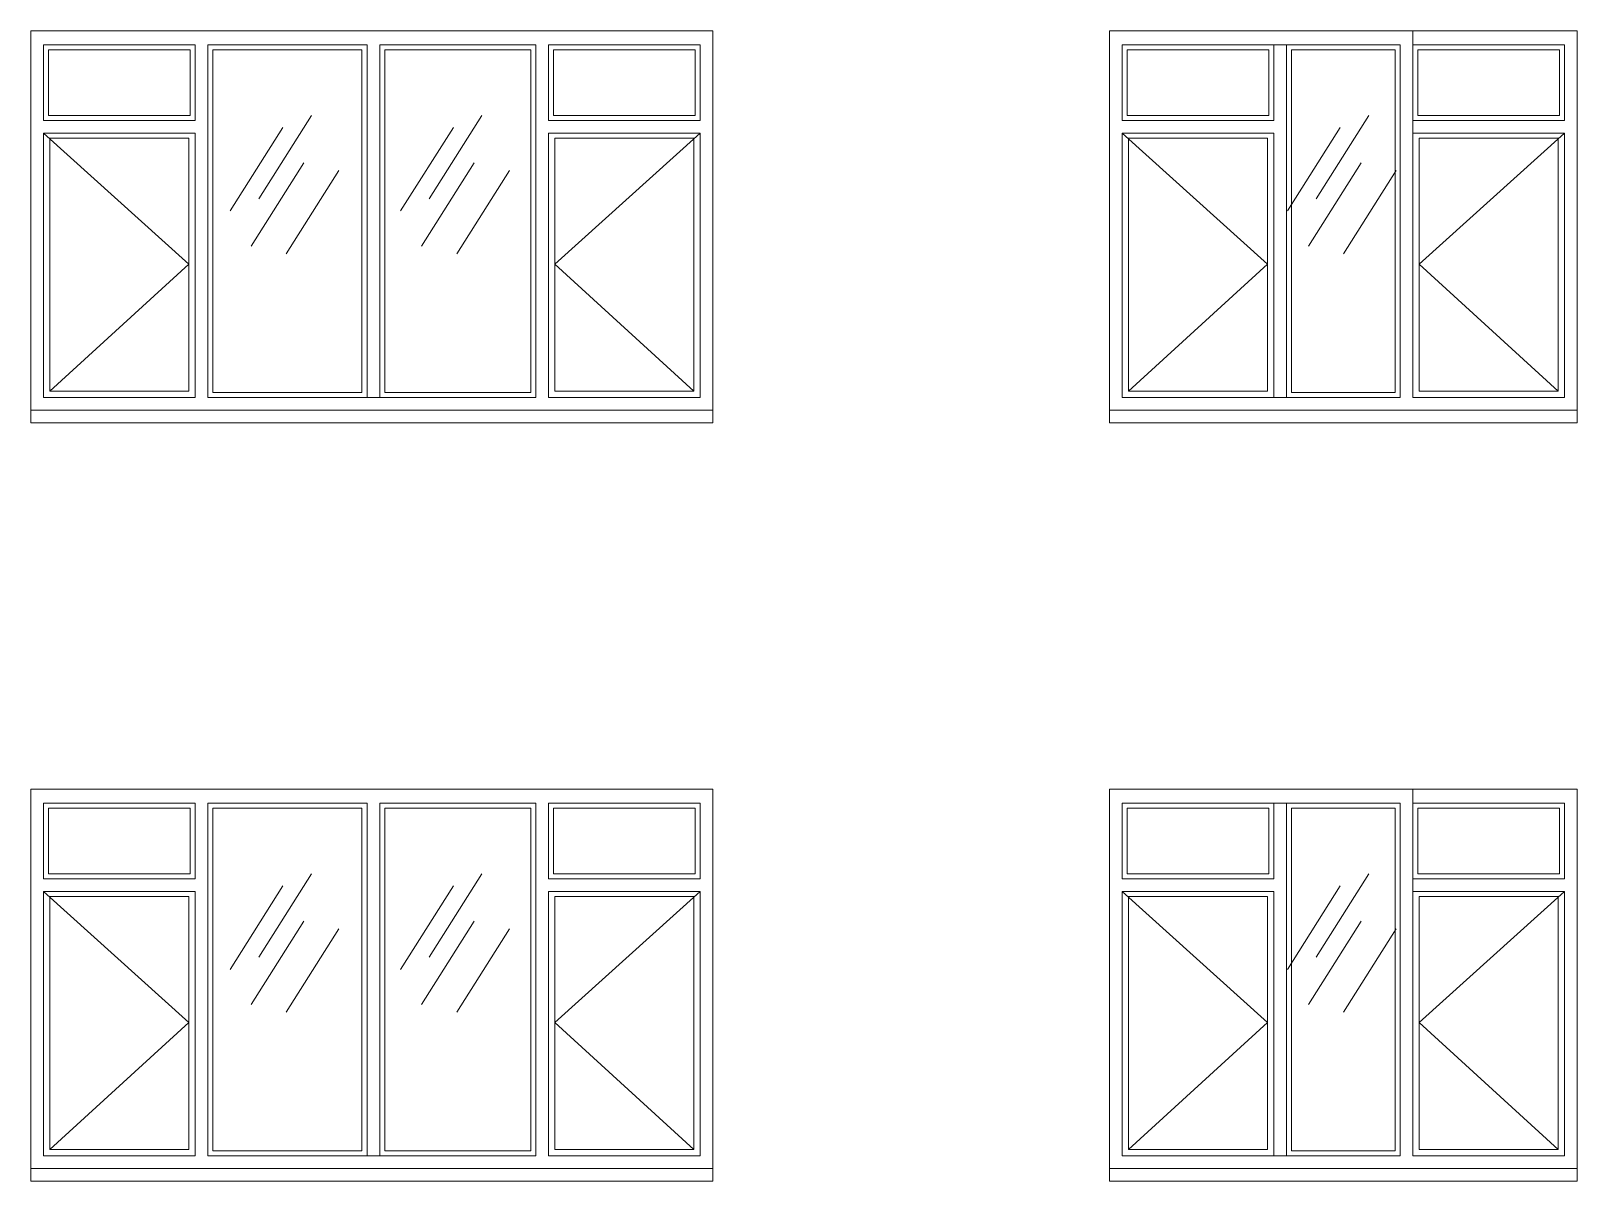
# Model space of a CAD drawing. Header units: inches. Extents: x -7543 to -822, y 102837 to 190349.
# Drawn here: x -825.9838 to -825.8615, y 102837.0589 to 102837.1499 of the extents above; entities that cross this region are included whole.
import ezdxf

# ---------------------------------------------------------------- set-up
doc = ezdxf.new("R2010")
doc.units = ezdxf.units.IN
doc.header["$MEASUREMENT"] = 0
doc.linetypes.add('ACAD_ISO07W100', pattern=[3, 0, -3])
doc.layers.add('PENCERE', color=7, linetype='Continuous', lineweight=18, true_color=0xffb360)

msp = doc.modelspace()

# ---------------------------------------------------------------- linework, layer by layer
at = {"layer": 'PENCERE'}
for p, q in [((-825.98383, 102837.11989, -0.002), (-825.98383, 102837.14989, -0.002)), ((-825.92988, 102837.14989, -0.002), (-825.98383, 102837.14989, -0.002)), ((-825.98383, 102837.14989, -0.002), (-825.98383, 102837.11989, -0.002)), ((-825.98383, 102837.11989, -0.002), (-825.98383, 102837.14989, -0.002)), ((-825.92988, 102837.14989, -0.002), (-825.98383, 102837.14989, -0.002)), ((-825.98383, 102837.14989, -0.002), (-825.98383, 102837.11989, -0.002)), ((-825.92988, 102837.11889, -0.002), (-825.92988, 102837.14989, -0.002)), ((-825.92988, 102837.11889, -0.002), (-825.92988, 102837.14989, -0.002)), ((-825.89852, 102837.14989, -0.002), (-825.89852, 102837.11989, -0.002)), ((-825.87952, 102837.14989, -0.002), (-825.89852, 102837.14989, -0.002)), ((-825.86152, 102837.14989, -0.002), (-825.89852, 102837.14989, -0.002)), ((-825.87452, 102837.14989, -0.002), (-825.87452, 102837.12089, -0.002)), ((-825.86152, 102837.14989, -0.002), (-825.86152, 102837.11889, -0.002)), ((-825.98283, 102837.14879, -0.002), (-825.98283, 102837.14279, -0.002)), ((-825.97083, 102837.14879, -0.002), (-825.98283, 102837.14879, -0.002)), ((-825.98283, 102837.14879, -0.002), (-825.98283, 102837.14279, -0.002)), ((-825.97083, 102837.14879, -0.002), (-825.98283, 102837.14879, -0.002)), ((-825.98243, 102837.14839, -0.002), (-825.97123, 102837.14839, -0.002)), ((-825.98243, 102837.14319, -0.002), (-825.98243, 102837.14839, -0.002)), ((-825.98243, 102837.14839, -0.002), (-825.97123, 102837.14839, -0.002)), ((-825.98243, 102837.14319, -0.002), (-825.98243, 102837.14839, -0.002)), ((-825.97123, 102837.14839, -0.002), (-825.97123, 102837.14319, -0.002)), ((-825.97123, 102837.14839, -0.002), (-825.97123, 102837.14319, -0.002)), ((-825.97083, 102837.14879, -0.002), (-825.97083, 102837.14279, -0.002)), ((-825.97083, 102837.14879, -0.002), (-825.97083, 102837.14279, -0.002)), ((-825.96983, 102837.14879, -0.002), (-825.96983, 102837.14279, -0.002)), ((-825.96983, 102837.14879, -0.002), (-825.96983, 102837.12089, -0.002)), ((-825.95724, 102837.14879, -0.002), (-825.96983, 102837.14879, -0.002)), ((-825.96983, 102837.14879, -0.002), (-825.96983, 102837.14279, -0.002)), ((-825.96983, 102837.14879, -0.002), (-825.96983, 102837.12089, -0.002)), ((-825.95724, 102837.14879, -0.002), (-825.96983, 102837.14879, -0.002)), ((-825.96943, 102837.14839, -0.002), (-825.95764, 102837.14839, -0.002)), ((-825.96943, 102837.12129, -0.002), (-825.96943, 102837.14839, -0.002)), ((-825.96943, 102837.14839, -0.002), (-825.95764, 102837.14839, -0.002)), ((-825.96943, 102837.12129, -0.002), (-825.96943, 102837.14839, -0.002)), ((-825.95764, 102837.14839, -0.002), (-825.95764, 102837.12129, -0.002)), ((-825.95764, 102837.14839, -0.002), (-825.95764, 102837.12129, -0.002)), ((-825.95724, 102837.14879, -0.002), (-825.95724, 102837.14279, -0.002)), ((-825.95724, 102837.14879, -0.002), (-825.95724, 102837.12089, -0.002)), ((-825.95724, 102837.14879, -0.002), (-825.95724, 102837.14279, -0.002)), ((-825.95724, 102837.14879, -0.002), (-825.95724, 102837.12089, -0.002)), ((-825.94388, 102837.14879, -0.002), (-825.95624, 102837.14879, -0.002)), ((-825.95624, 102837.14879, -0.002), (-825.95624, 102837.14279, -0.002)), ((-825.95624, 102837.14879, -0.002), (-825.95624, 102837.12089, -0.002)), ((-825.94388, 102837.14879, -0.002), (-825.95624, 102837.14879, -0.002)), ((-825.95624, 102837.14879, -0.002), (-825.95624, 102837.14279, -0.002)), ((-825.95624, 102837.14879, -0.002), (-825.95624, 102837.12089, -0.002)), ((-825.95584, 102837.14839, -0.002), (-825.94428, 102837.14839, -0.002)), ((-825.95584, 102837.12129, -0.002), (-825.95584, 102837.14839, -0.002)), ((-825.95584, 102837.14839, -0.002), (-825.94428, 102837.14839, -0.002)), ((-825.95584, 102837.12129, -0.002), (-825.95584, 102837.14839, -0.002)), ((-825.94428, 102837.14839, -0.002), (-825.94428, 102837.12129, -0.002)), ((-825.94428, 102837.14839, -0.002), (-825.94428, 102837.12129, -0.002)), ((-825.94388, 102837.14879, -0.002), (-825.94388, 102837.14279, -0.002)), ((-825.94388, 102837.14879, -0.002), (-825.94388, 102837.12089, -0.002)), ((-825.94388, 102837.14879, -0.002), (-825.94388, 102837.14279, -0.002)), ((-825.94388, 102837.14879, -0.002), (-825.94388, 102837.12089, -0.002)), ((-825.94288, 102837.14879, -0.002), (-825.94288, 102837.14279, -0.002)), ((-825.94288, 102837.14879, -0.002), (-825.93088, 102837.14879, -0.002)), ((-825.94288, 102837.14879, -0.002), (-825.94288, 102837.14279, -0.002)), ((-825.94288, 102837.14879, -0.002), (-825.93088, 102837.14879, -0.002)), ((-825.94248, 102837.14839, -0.002), (-825.93128, 102837.14839, -0.002)), ((-825.94248, 102837.14319, -0.002), (-825.94248, 102837.14839, -0.002)), ((-825.94248, 102837.14839, -0.002), (-825.93128, 102837.14839, -0.002)), ((-825.94248, 102837.14319, -0.002), (-825.94248, 102837.14839, -0.002)), ((-825.93128, 102837.14839, -0.002), (-825.93128, 102837.14319, -0.002)), ((-825.93128, 102837.14839, -0.002), (-825.93128, 102837.14319, -0.002)), ((-825.93088, 102837.14879, -0.002), (-825.93088, 102837.14279, -0.002)), ((-825.93088, 102837.14879, -0.002), (-825.93088, 102837.14279, -0.002)), ((-825.89752, 102837.14879, -0.002), (-825.89752, 102837.14279, -0.002)), ((-825.88552, 102837.14879, -0.002), (-825.89752, 102837.14879, -0.002)), ((-825.89712, 102837.14839, -0.002), (-825.88592, 102837.14839, -0.002)), ((-825.89712, 102837.14319, -0.002), (-825.89712, 102837.14839, -0.002)), ((-825.88592, 102837.14839, -0.002), (-825.88592, 102837.14319, -0.002)), ((-825.88552, 102837.14879, -0.002), (-825.88552, 102837.14279, -0.002)), ((-825.88552, 102837.14879, -0.002), (-825.88452, 102837.14879, -0.002)), ((-825.88452, 102837.14879, -0.002), (-825.88452, 102837.14279, -0.002)), ((-825.88452, 102837.14879, -0.002), (-825.87552, 102837.14879, -0.002)), ((-825.88452, 102837.14524, -0.002), (-825.88452, 102837.14879, -0.002)), ((-825.88452, 102837.14879, -0.002), (-825.87552, 102837.14879, -0.002)), ((-825.88412, 102837.14524, -0.002), (-825.88412, 102837.14839, -0.002)), ((-825.88412, 102837.14839, -0.002), (-825.87592, 102837.14839, -0.002)), ((-825.87592, 102837.14839, -0.002), (-825.87592, 102837.14279, -0.002)), ((-825.87552, 102837.14879, -0.002), (-825.87552, 102837.12089, -0.002)), ((-825.87552, 102837.14879, -0.002), (-825.87552, 102837.14279, -0.002)), ((-825.87552, 102837.14879, -0.002), (-825.87552, 102837.14279, -0.002)), ((-825.87552, 102837.14879, -0.002), (-825.87552, 102837.14279, -0.002)), ((-825.87452, 102837.14879, -0.002), (-825.87452, 102837.14279, -0.002)), ((-825.87452, 102837.14879, -0.002), (-825.86252, 102837.14879, -0.002)), ((-825.86292, 102837.14839, -0.002), (-825.87412, 102837.14839, -0.002)), ((-825.87412, 102837.14839, -0.002), (-825.87412, 102837.14319, -0.002)), ((-825.86292, 102837.14319, -0.002), (-825.86292, 102837.14839, -0.002)), ((-825.86252, 102837.14879, -0.002), (-825.86252, 102837.14279, -0.002)), ((-825.96983, 102837.14524, -0.002), (-825.96983, 102837.14279, -0.002)), ((-825.96983, 102837.14524, -0.002), (-825.96983, 102837.14279, -0.002)), ((-825.94388, 102837.14524, -0.002), (-825.94388, 102837.14279, -0.002)), ((-825.94388, 102837.14524, -0.002), (-825.94388, 102837.14279, -0.002)), ((-825.88452, 102837.14524, -0.002), (-825.88452, 102837.12089, -0.002)), ((-825.88452, 102837.12089, -0.002), (-825.88452, 102837.14524, -0.002)), ((-825.88412, 102837.12129, -0.002), (-825.88412, 102837.14524, -0.002)), ((-825.87552, 102837.14524, -0.002), (-825.87552, 102837.12089, -0.002)), ((-825.97083, 102837.14279, -0.002), (-825.98283, 102837.14279, -0.002)), ((-825.97083, 102837.14279, -0.002), (-825.98283, 102837.14279, -0.002)), ((-825.97123, 102837.14319, -0.002), (-825.98243, 102837.14319, -0.002)), ((-825.97123, 102837.14319, -0.002), (-825.98243, 102837.14319, -0.002)), ((-825.96389, 102837.14224, -0.002), (-825.96806, 102837.13564, -0.002)), ((-825.96163, 102837.14319, -0.002), (-825.9658, 102837.1366, -0.002)), ((-825.95041, 102837.14224, -0.002), (-825.95458, 102837.13564, -0.002)), ((-825.94816, 102837.14319, -0.002), (-825.95233, 102837.1366, -0.002)), ((-825.94288, 102837.14279, -0.002), (-825.93088, 102837.14279, -0.002)), ((-825.94288, 102837.14279, -0.002), (-825.93088, 102837.14279, -0.002)), ((-825.93128, 102837.14319, -0.002), (-825.94248, 102837.14319, -0.002)), ((-825.93128, 102837.14319, -0.002), (-825.94248, 102837.14319, -0.002)), ((-825.88552, 102837.14279, -0.002), (-825.89752, 102837.14279, -0.002)), ((-825.88592, 102837.14319, -0.002), (-825.89712, 102837.14319, -0.002)), ((-825.88026, 102837.14224, -0.002), (-825.88443, 102837.13564, -0.002)), ((-825.878, 102837.14319, -0.002), (-825.88217, 102837.1366, -0.002)), ((-825.87592, 102837.14279, -0.002), (-825.87592, 102837.12129, -0.002)), ((-825.87552, 102837.14279, -0.002), (-825.87552, 102837.12089, -0.002)), ((-825.87452, 102837.14279, -0.002), (-825.86252, 102837.14279, -0.002)), ((-825.87412, 102837.14319, -0.002), (-825.86292, 102837.14319, -0.002)), ((-825.98283, 102837.14179, -0.002), (-825.98283, 102837.12089, -0.002)), ((-825.97083, 102837.14179, -0.002), (-825.98283, 102837.14179, -0.002)), ((-825.98283, 102837.14179, -0.002), (-825.98283, 102837.12089, -0.002)), ((-825.97083, 102837.14179, -0.002), (-825.98283, 102837.14179, -0.002)), ((-825.98233, 102837.14139, -0.002), (-825.98233, 102837.12139, -0.002)), ((-825.97133, 102837.14139, -0.002), (-825.98233, 102837.14139, -0.002)), ((-825.98233, 102837.14139, -0.002), (-825.98233, 102837.12139, -0.002)), ((-825.97133, 102837.14139, -0.002), (-825.98233, 102837.14139, -0.002)), ((-825.97133, 102837.14139, -0.002), (-825.97133, 102837.12139, -0.002)), ((-825.97133, 102837.14139, -0.002), (-825.97133, 102837.12139, -0.002)), ((-825.97083, 102837.14179, -0.002), (-825.97083, 102837.12089, -0.002)), ((-825.97083, 102837.14179, -0.002), (-825.97083, 102837.12089, -0.002)), ((-825.94288, 102837.14179, -0.002), (-825.94288, 102837.12089, -0.002)), ((-825.94288, 102837.14179, -0.002), (-825.93088, 102837.14179, -0.002)), ((-825.94288, 102837.14179, -0.002), (-825.94288, 102837.12089, -0.002)), ((-825.94288, 102837.14179, -0.002), (-825.93088, 102837.14179, -0.002)), ((-825.94238, 102837.14139, -0.002), (-825.94238, 102837.12139, -0.002)), ((-825.94238, 102837.14139, -0.002), (-825.93138, 102837.14139, -0.002)), ((-825.94238, 102837.14139, -0.002), (-825.94238, 102837.12139, -0.002)), ((-825.94238, 102837.14139, -0.002), (-825.93138, 102837.14139, -0.002)), ((-825.93138, 102837.14139, -0.002), (-825.93138, 102837.12139, -0.002)), ((-825.93138, 102837.14139, -0.002), (-825.93138, 102837.12139, -0.002)), ((-825.93088, 102837.14179, -0.002), (-825.93088, 102837.12089, -0.002)), ((-825.93088, 102837.14179, -0.002), (-825.93088, 102837.12089, -0.002)), ((-825.89752, 102837.14179, -0.002), (-825.89752, 102837.12089, -0.002)), ((-825.88552, 102837.14179, -0.002), (-825.89752, 102837.14179, -0.002)), ((-825.89702, 102837.14139, -0.002), (-825.89702, 102837.12139, -0.002)), ((-825.88602, 102837.14139, -0.002), (-825.89702, 102837.14139, -0.002)), ((-825.88602, 102837.14139, -0.002), (-825.88602, 102837.12139, -0.002)), ((-825.88552, 102837.14179, -0.002), (-825.88552, 102837.12089, -0.002)), ((-825.87452, 102837.14179, -0.002), (-825.87452, 102837.12089, -0.002)), ((-825.87452, 102837.14179, -0.002), (-825.86252, 102837.14179, -0.002)), ((-825.87402, 102837.14139, -0.002), (-825.87402, 102837.12139, -0.002)), ((-825.87402, 102837.14139, -0.002), (-825.86302, 102837.14139, -0.002)), ((-825.86302, 102837.14139, -0.002), (-825.86302, 102837.12139, -0.002)), ((-825.86252, 102837.14179, -0.002), (-825.86252, 102837.12089, -0.002)), ((-825.96224, 102837.13946, -0.002), (-825.96641, 102837.13286, -0.002)), ((-825.95946, 102837.13885, -0.002), (-825.96363, 102837.13226, -0.002)), ((-825.94876, 102837.13946, -0.002), (-825.95293, 102837.13286, -0.002)), ((-825.94598, 102837.13885, -0.002), (-825.95015, 102837.13226, -0.002)), ((-825.87861, 102837.13946, -0.002), (-825.88278, 102837.13286, -0.002)), ((-825.87583, 102837.13885, -0.002), (-825.88, 102837.13226, -0.002)), ((-825.97083, 102837.12089, -0.002), (-825.98283, 102837.12089, -0.002)), ((-825.97083, 102837.12089, -0.002), (-825.98283, 102837.12089, -0.002)), ((-825.97133, 102837.12139, -0.002), (-825.98233, 102837.12139, -0.002)), ((-825.97133, 102837.12139, -0.002), (-825.98233, 102837.12139, -0.002)), ((-825.94388, 102837.12089, -0.002), (-825.96983, 102837.12089, -0.002)), ((-825.94388, 102837.12089, -0.002), (-825.96983, 102837.12089, -0.002)), ((-825.95764, 102837.12129, -0.002), (-825.96943, 102837.12129, -0.002)), ((-825.95764, 102837.12129, -0.002), (-825.96943, 102837.12129, -0.002)), ((-825.94428, 102837.12129, -0.002), (-825.95584, 102837.12129, -0.002)), ((-825.94428, 102837.12129, -0.002), (-825.95584, 102837.12129, -0.002)), ((-825.94288, 102837.12089, -0.002), (-825.93088, 102837.12089, -0.002)), ((-825.94288, 102837.12089, -0.002), (-825.93088, 102837.12089, -0.002)), ((-825.94238, 102837.12139, -0.002), (-825.93138, 102837.12139, -0.002)), ((-825.94238, 102837.12139, -0.002), (-825.93138, 102837.12139, -0.002)), ((-825.88552, 102837.12089, -0.002), (-825.89752, 102837.12089, -0.002)), ((-825.88602, 102837.12139, -0.002), (-825.89702, 102837.12139, -0.002)), ((-825.88552, 102837.12089, -0.002), (-825.88452, 102837.12089, -0.002)), ((-825.88452, 102837.12089, -0.002), (-825.87552, 102837.12089, -0.002)), ((-825.87552, 102837.12089, -0.002), (-825.88452, 102837.12089, -0.002)), ((-825.87592, 102837.12129, -0.002), (-825.88412, 102837.12129, -0.002)), ((-825.87452, 102837.12089, -0.002), (-825.86252, 102837.12089, -0.002)), ((-825.87402, 102837.12139, -0.002), (-825.86302, 102837.12139, -0.002)), ((-825.92988, 102837.11989, -0.002), (-825.98383, 102837.11989, -0.002)), ((-825.98383, 102837.11989, -0.002), (-825.98383, 102837.11889, -0.002)), ((-825.92988, 102837.11989, -0.002), (-825.98383, 102837.11989, -0.002)), ((-825.98383, 102837.11989, -0.002), (-825.98383, 102837.11889, -0.002)), ((-825.89852, 102837.11989, -0.002), (-825.89852, 102837.11889, -0.002)), ((-825.86152, 102837.11989, -0.002), (-825.89852, 102837.11989, -0.002)), ((-825.86152, 102837.11989, -0.002), (-825.86152, 102837.11889, -0.002)), ((-825.92988, 102837.11889, -0.002), (-825.98383, 102837.11889, -0.002)), ((-825.92988, 102837.11889, -0.002), (-825.98383, 102837.11889, -0.002)), ((-825.86152, 102837.11889, -0.002), (-825.89852, 102837.11889, -0.002)), ((-825.98383, 102837.05989, -0.002), (-825.98383, 102837.08989, -0.002)), ((-825.92988, 102837.08989, -0.002), (-825.98383, 102837.08989, -0.002)), ((-825.98383, 102837.08989, -0.002), (-825.98383, 102837.05989, -0.002)), ((-825.98383, 102837.05989, -0.002), (-825.98383, 102837.08989, -0.002)), ((-825.92988, 102837.08989, -0.002), (-825.98383, 102837.08989, -0.002)), ((-825.98383, 102837.08989, -0.002), (-825.98383, 102837.05989, -0.002)), ((-825.92988, 102837.05889, -0.002), (-825.92988, 102837.08989, -0.002)), ((-825.92988, 102837.05889, -0.002), (-825.92988, 102837.08989, -0.002)), ((-825.89852, 102837.08989, -0.002), (-825.89852, 102837.05989, -0.002)), ((-825.87952, 102837.08989, -0.002), (-825.89852, 102837.08989, -0.002)), ((-825.86152, 102837.08989, -0.002), (-825.89852, 102837.08989, -0.002)), ((-825.87452, 102837.08989, -0.002), (-825.87452, 102837.06089, -0.002)), ((-825.86152, 102837.08989, -0.002), (-825.86152, 102837.05889, -0.002)), ((-825.98283, 102837.08879, -0.002), (-825.98283, 102837.08279, -0.002)), ((-825.97083, 102837.08879, -0.002), (-825.98283, 102837.08879, -0.002)), ((-825.98283, 102837.08879, -0.002), (-825.98283, 102837.08279, -0.002)), ((-825.97083, 102837.08879, -0.002), (-825.98283, 102837.08879, -0.002)), ((-825.97083, 102837.08879, -0.002), (-825.97083, 102837.08279, -0.002)), ((-825.97083, 102837.08879, -0.002), (-825.97083, 102837.08279, -0.002)), ((-825.96983, 102837.08879, -0.002), (-825.96983, 102837.08279, -0.002)), ((-825.96983, 102837.08879, -0.002), (-825.96983, 102837.06089, -0.002)), ((-825.95724, 102837.08879, -0.002), (-825.96983, 102837.08879, -0.002)), ((-825.96983, 102837.08879, -0.002), (-825.96983, 102837.08279, -0.002)), ((-825.96983, 102837.08879, -0.002), (-825.96983, 102837.06089, -0.002)), ((-825.95724, 102837.08879, -0.002), (-825.96983, 102837.08879, -0.002)), ((-825.95724, 102837.08879, -0.002), (-825.95724, 102837.08279, -0.002)), ((-825.95724, 102837.08879, -0.002), (-825.95724, 102837.06089, -0.002)), ((-825.95724, 102837.08879, -0.002), (-825.95724, 102837.08279, -0.002)), ((-825.95724, 102837.08879, -0.002), (-825.95724, 102837.06089, -0.002)), ((-825.94388, 102837.08879, -0.002), (-825.95624, 102837.08879, -0.002)), ((-825.95624, 102837.08879, -0.002), (-825.95624, 102837.08279, -0.002)), ((-825.95624, 102837.08879, -0.002), (-825.95624, 102837.06089, -0.002)), ((-825.94388, 102837.08879, -0.002), (-825.95624, 102837.08879, -0.002)), ((-825.95624, 102837.08879, -0.002), (-825.95624, 102837.08279, -0.002)), ((-825.95624, 102837.08879, -0.002), (-825.95624, 102837.06089, -0.002)), ((-825.94388, 102837.08879, -0.002), (-825.94388, 102837.08279, -0.002)), ((-825.94388, 102837.08879, -0.002), (-825.94388, 102837.06089, -0.002)), ((-825.94388, 102837.08879, -0.002), (-825.94388, 102837.08279, -0.002)), ((-825.94388, 102837.08879, -0.002), (-825.94388, 102837.06089, -0.002)), ((-825.94288, 102837.08879, -0.002), (-825.94288, 102837.08279, -0.002)), ((-825.94288, 102837.08879, -0.002), (-825.93088, 102837.08879, -0.002)), ((-825.94288, 102837.08879, -0.002), (-825.94288, 102837.08279, -0.002)), ((-825.94288, 102837.08879, -0.002), (-825.93088, 102837.08879, -0.002)), ((-825.93088, 102837.08879, -0.002), (-825.93088, 102837.08279, -0.002)), ((-825.93088, 102837.08879, -0.002), (-825.93088, 102837.08279, -0.002)), ((-825.89752, 102837.08879, -0.002), (-825.89752, 102837.08279, -0.002)), ((-825.88552, 102837.08879, -0.002), (-825.89752, 102837.08879, -0.002)), ((-825.88552, 102837.08879, -0.002), (-825.88552, 102837.08279, -0.002)), ((-825.88552, 102837.08879, -0.002), (-825.88452, 102837.08879, -0.002)), ((-825.88452, 102837.08879, -0.002), (-825.88452, 102837.08279, -0.002)), ((-825.88452, 102837.08879, -0.002), (-825.87552, 102837.08879, -0.002)), ((-825.88452, 102837.08524, -0.002), (-825.88452, 102837.08879, -0.002)), ((-825.88452, 102837.08879, -0.002), (-825.87552, 102837.08879, -0.002)), ((-825.87552, 102837.08879, -0.002), (-825.87552, 102837.06089, -0.002)), ((-825.87552, 102837.08879, -0.002), (-825.87552, 102837.08279, -0.002)), ((-825.87552, 102837.08879, -0.002), (-825.87552, 102837.08279, -0.002)), ((-825.87552, 102837.08879, -0.002), (-825.87552, 102837.08279, -0.002)), ((-825.87452, 102837.08879, -0.002), (-825.87452, 102837.08279, -0.002)), ((-825.87452, 102837.08879, -0.002), (-825.86252, 102837.08879, -0.002)), ((-825.86252, 102837.08879, -0.002), (-825.86252, 102837.08279, -0.002)), ((-825.98243, 102837.08839, -0.002), (-825.97123, 102837.08839, -0.002)), ((-825.98243, 102837.08319, -0.002), (-825.98243, 102837.08839, -0.002)), ((-825.98243, 102837.08839, -0.002), (-825.97123, 102837.08839, -0.002)), ((-825.98243, 102837.08319, -0.002), (-825.98243, 102837.08839, -0.002)), ((-825.97123, 102837.08839, -0.002), (-825.97123, 102837.08319, -0.002)), ((-825.97123, 102837.08839, -0.002), (-825.97123, 102837.08319, -0.002)), ((-825.96943, 102837.08839, -0.002), (-825.95764, 102837.08839, -0.002)), ((-825.96943, 102837.06129, -0.002), (-825.96943, 102837.08839, -0.002)), ((-825.96943, 102837.08839, -0.002), (-825.95764, 102837.08839, -0.002)), ((-825.96943, 102837.06129, -0.002), (-825.96943, 102837.08839, -0.002)), ((-825.95764, 102837.08839, -0.002), (-825.95764, 102837.06129, -0.002)), ((-825.95764, 102837.08839, -0.002), (-825.95764, 102837.06129, -0.002)), ((-825.95584, 102837.08839, -0.002), (-825.94428, 102837.08839, -0.002)), ((-825.95584, 102837.06129, -0.002), (-825.95584, 102837.08839, -0.002)), ((-825.95584, 102837.08839, -0.002), (-825.94428, 102837.08839, -0.002)), ((-825.95584, 102837.06129, -0.002), (-825.95584, 102837.08839, -0.002)), ((-825.94428, 102837.08839, -0.002), (-825.94428, 102837.06129, -0.002)), ((-825.94428, 102837.08839, -0.002), (-825.94428, 102837.06129, -0.002)), ((-825.94248, 102837.08839, -0.002), (-825.93128, 102837.08839, -0.002)), ((-825.94248, 102837.08319, -0.002), (-825.94248, 102837.08839, -0.002)), ((-825.94248, 102837.08839, -0.002), (-825.93128, 102837.08839, -0.002)), ((-825.94248, 102837.08319, -0.002), (-825.94248, 102837.08839, -0.002)), ((-825.93128, 102837.08839, -0.002), (-825.93128, 102837.08319, -0.002)), ((-825.93128, 102837.08839, -0.002), (-825.93128, 102837.08319, -0.002)), ((-825.89712, 102837.08839, -0.002), (-825.88592, 102837.08839, -0.002)), ((-825.89712, 102837.08319, -0.002), (-825.89712, 102837.08839, -0.002)), ((-825.88592, 102837.08839, -0.002), (-825.88592, 102837.08319, -0.002)), ((-825.88412, 102837.08524, -0.002), (-825.88412, 102837.08839, -0.002)), ((-825.88412, 102837.08839, -0.002), (-825.87592, 102837.08839, -0.002)), ((-825.87592, 102837.08839, -0.002), (-825.87592, 102837.08279, -0.002)), ((-825.86292, 102837.08839, -0.002), (-825.87412, 102837.08839, -0.002)), ((-825.87412, 102837.08839, -0.002), (-825.87412, 102837.08319, -0.002)), ((-825.86292, 102837.08319, -0.002), (-825.86292, 102837.08839, -0.002)), ((-825.96983, 102837.08524, -0.002), (-825.96983, 102837.08279, -0.002)), ((-825.96983, 102837.08524, -0.002), (-825.96983, 102837.08279, -0.002)), ((-825.94388, 102837.08524, -0.002), (-825.94388, 102837.08279, -0.002)), ((-825.94388, 102837.08524, -0.002), (-825.94388, 102837.08279, -0.002)), ((-825.88452, 102837.08524, -0.002), (-825.88452, 102837.06089, -0.002)), ((-825.88452, 102837.06089, -0.002), (-825.88452, 102837.08524, -0.002)), ((-825.88412, 102837.06129, -0.002), (-825.88412, 102837.08524, -0.002)), ((-825.87552, 102837.08524, -0.002), (-825.87552, 102837.06089, -0.002)), ((-825.97083, 102837.08279, -0.002), (-825.98283, 102837.08279, -0.002)), ((-825.97083, 102837.08279, -0.002), (-825.98283, 102837.08279, -0.002)), ((-825.97123, 102837.08319, -0.002), (-825.98243, 102837.08319, -0.002)), ((-825.97123, 102837.08319, -0.002), (-825.98243, 102837.08319, -0.002)), ((-825.96163, 102837.08319, -0.002), (-825.9658, 102837.0766, -0.002)), ((-825.94816, 102837.08319, -0.002), (-825.95233, 102837.0766, -0.002)), ((-825.94288, 102837.08279, -0.002), (-825.93088, 102837.08279, -0.002)), ((-825.94288, 102837.08279, -0.002), (-825.93088, 102837.08279, -0.002)), ((-825.93128, 102837.08319, -0.002), (-825.94248, 102837.08319, -0.002)), ((-825.93128, 102837.08319, -0.002), (-825.94248, 102837.08319, -0.002)), ((-825.88552, 102837.08279, -0.002), (-825.89752, 102837.08279, -0.002)), ((-825.88592, 102837.08319, -0.002), (-825.89712, 102837.08319, -0.002)), ((-825.878, 102837.08319, -0.002), (-825.88217, 102837.0766, -0.002)), ((-825.87592, 102837.08279, -0.002), (-825.87592, 102837.06129, -0.002)), ((-825.87552, 102837.08279, -0.002), (-825.87552, 102837.06089, -0.002)), ((-825.87452, 102837.08279, -0.002), (-825.86252, 102837.08279, -0.002)), ((-825.87412, 102837.08319, -0.002), (-825.86292, 102837.08319, -0.002)), ((-825.98283, 102837.08179, -0.002), (-825.98283, 102837.06089, -0.002)), ((-825.97083, 102837.08179, -0.002), (-825.98283, 102837.08179, -0.002)), ((-825.98283, 102837.08179, -0.002), (-825.98283, 102837.06089, -0.002)), ((-825.97083, 102837.08179, -0.002), (-825.98283, 102837.08179, -0.002)), ((-825.98233, 102837.08139, -0.002), (-825.98233, 102837.06139, -0.002)), ((-825.97133, 102837.08139, -0.002), (-825.98233, 102837.08139, -0.002)), ((-825.98233, 102837.08139, -0.002), (-825.98233, 102837.06139, -0.002)), ((-825.97133, 102837.08139, -0.002), (-825.98233, 102837.08139, -0.002)), ((-825.97133, 102837.08139, -0.002), (-825.97133, 102837.06139, -0.002)), ((-825.97133, 102837.08139, -0.002), (-825.97133, 102837.06139, -0.002)), ((-825.97083, 102837.08179, -0.002), (-825.97083, 102837.06089, -0.002)), ((-825.97083, 102837.08179, -0.002), (-825.97083, 102837.06089, -0.002)), ((-825.96389, 102837.08224, -0.002), (-825.96806, 102837.07564, -0.002)), ((-825.95041, 102837.08224, -0.002), (-825.95458, 102837.07564, -0.002)), ((-825.94288, 102837.08179, -0.002), (-825.94288, 102837.06089, -0.002)), ((-825.94288, 102837.08179, -0.002), (-825.93088, 102837.08179, -0.002)), ((-825.94288, 102837.08179, -0.002), (-825.94288, 102837.06089, -0.002)), ((-825.94288, 102837.08179, -0.002), (-825.93088, 102837.08179, -0.002)), ((-825.94238, 102837.08139, -0.002), (-825.94238, 102837.06139, -0.002)), ((-825.94238, 102837.08139, -0.002), (-825.93138, 102837.08139, -0.002)), ((-825.94238, 102837.08139, -0.002), (-825.94238, 102837.06139, -0.002)), ((-825.94238, 102837.08139, -0.002), (-825.93138, 102837.08139, -0.002)), ((-825.93138, 102837.08139, -0.002), (-825.93138, 102837.06139, -0.002)), ((-825.93138, 102837.08139, -0.002), (-825.93138, 102837.06139, -0.002)), ((-825.93088, 102837.08179, -0.002), (-825.93088, 102837.06089, -0.002)), ((-825.93088, 102837.08179, -0.002), (-825.93088, 102837.06089, -0.002)), ((-825.89752, 102837.08179, -0.002), (-825.89752, 102837.06089, -0.002)), ((-825.88552, 102837.08179, -0.002), (-825.89752, 102837.08179, -0.002)), ((-825.89702, 102837.08139, -0.002), (-825.89702, 102837.06139, -0.002)), ((-825.88602, 102837.08139, -0.002), (-825.89702, 102837.08139, -0.002)), ((-825.88602, 102837.08139, -0.002), (-825.88602, 102837.06139, -0.002)), ((-825.88552, 102837.08179, -0.002), (-825.88552, 102837.06089, -0.002)), ((-825.88026, 102837.08224, -0.002), (-825.88443, 102837.07564, -0.002)), ((-825.87452, 102837.08179, -0.002), (-825.87452, 102837.06089, -0.002)), ((-825.87452, 102837.08179, -0.002), (-825.86252, 102837.08179, -0.002)), ((-825.87402, 102837.08139, -0.002), (-825.87402, 102837.06139, -0.002)), ((-825.87402, 102837.08139, -0.002), (-825.86302, 102837.08139, -0.002)), ((-825.86302, 102837.08139, -0.002), (-825.86302, 102837.06139, -0.002)), ((-825.86252, 102837.08179, -0.002), (-825.86252, 102837.06089, -0.002)), ((-825.96224, 102837.07946, -0.002), (-825.96641, 102837.07286, -0.002)), ((-825.95946, 102837.07885, -0.002), (-825.96363, 102837.07226, -0.002)), ((-825.94876, 102837.07946, -0.002), (-825.95293, 102837.07286, -0.002)), ((-825.94598, 102837.07885, -0.002), (-825.95015, 102837.07226, -0.002)), ((-825.87861, 102837.07946, -0.002), (-825.88278, 102837.07286, -0.002)), ((-825.87583, 102837.07885, -0.002), (-825.88, 102837.07226, -0.002)), ((-825.97083, 102837.06089, -0.002), (-825.98283, 102837.06089, -0.002)), ((-825.97083, 102837.06089, -0.002), (-825.98283, 102837.06089, -0.002)), ((-825.97133, 102837.06139, -0.002), (-825.98233, 102837.06139, -0.002)), ((-825.97133, 102837.06139, -0.002), (-825.98233, 102837.06139, -0.002)), ((-825.94388, 102837.06089, -0.002), (-825.96983, 102837.06089, -0.002)), ((-825.94388, 102837.06089, -0.002), (-825.96983, 102837.06089, -0.002)), ((-825.95764, 102837.06129, -0.002), (-825.96943, 102837.06129, -0.002)), ((-825.95764, 102837.06129, -0.002), (-825.96943, 102837.06129, -0.002)), ((-825.94428, 102837.06129, -0.002), (-825.95584, 102837.06129, -0.002)), ((-825.94428, 102837.06129, -0.002), (-825.95584, 102837.06129, -0.002)), ((-825.94288, 102837.06089, -0.002), (-825.93088, 102837.06089, -0.002)), ((-825.94288, 102837.06089, -0.002), (-825.93088, 102837.06089, -0.002)), ((-825.94238, 102837.06139, -0.002), (-825.93138, 102837.06139, -0.002)), ((-825.94238, 102837.06139, -0.002), (-825.93138, 102837.06139, -0.002)), ((-825.88552, 102837.06089, -0.002), (-825.89752, 102837.06089, -0.002)), ((-825.88602, 102837.06139, -0.002), (-825.89702, 102837.06139, -0.002)), ((-825.88552, 102837.06089, -0.002), (-825.88452, 102837.06089, -0.002)), ((-825.88452, 102837.06089, -0.002), (-825.87552, 102837.06089, -0.002)), ((-825.87552, 102837.06089, -0.002), (-825.88452, 102837.06089, -0.002)), ((-825.87592, 102837.06129, -0.002), (-825.88412, 102837.06129, -0.002)), ((-825.87452, 102837.06089, -0.002), (-825.86252, 102837.06089, -0.002)), ((-825.87402, 102837.06139, -0.002), (-825.86302, 102837.06139, -0.002)), ((-825.92988, 102837.05989, -0.002), (-825.98383, 102837.05989, -0.002)), ((-825.98383, 102837.05989, -0.002), (-825.98383, 102837.05889, -0.002)), ((-825.92988, 102837.05989, -0.002), (-825.98383, 102837.05989, -0.002)), ((-825.98383, 102837.05989, -0.002), (-825.98383, 102837.05889, -0.002)), ((-825.89852, 102837.05989, -0.002), (-825.89852, 102837.05889, -0.002)), ((-825.86152, 102837.05989, -0.002), (-825.89852, 102837.05989, -0.002)), ((-825.86152, 102837.05989, -0.002), (-825.86152, 102837.05889, -0.002)), ((-825.92988, 102837.05889, -0.002), (-825.98383, 102837.05889, -0.002)), ((-825.92988, 102837.05889, -0.002), (-825.98383, 102837.05889, -0.002)), ((-825.86152, 102837.05889, -0.002), (-825.89852, 102837.05889, -0.002))]:
    msp.add_line(p, q, dxfattribs=at)
at = {"layer": 'PENCERE', "linetype": 'ACAD_ISO07W100'}
for p, q in [((-825.98283, 102837.14179, -0.002), (-825.97133, 102837.13144, -0.002)), ((-825.98283, 102837.14179, -0.002), (-825.97133, 102837.13144, -0.002)), ((-825.93088, 102837.14179, -0.002), (-825.94238, 102837.13144, -0.002)), ((-825.93088, 102837.14179, -0.002), (-825.94238, 102837.13144, -0.002)), ((-825.89752, 102837.14179, -0.002), (-825.88602, 102837.13144, -0.002)), ((-825.86252, 102837.14179, -0.002), (-825.87402, 102837.13144, -0.002)), ((-825.97133, 102837.13144, -0.002), (-825.98233, 102837.12139, -0.002)), ((-825.97133, 102837.13144, -0.002), (-825.98233, 102837.12139, -0.002)), ((-825.94238, 102837.13144, -0.002), (-825.93138, 102837.12139, -0.002)), ((-825.94238, 102837.13144, -0.002), (-825.93138, 102837.12139, -0.002)), ((-825.88602, 102837.13144, -0.002), (-825.89702, 102837.12139, -0.002)), ((-825.87402, 102837.13144, -0.002), (-825.86302, 102837.12139, -0.002)), ((-825.98283, 102837.08179, -0.002), (-825.97133, 102837.07144, -0.002)), ((-825.98283, 102837.08179, -0.002), (-825.97133, 102837.07144, -0.002)), ((-825.93088, 102837.08179, -0.002), (-825.94238, 102837.07144, -0.002)), ((-825.93088, 102837.08179, -0.002), (-825.94238, 102837.07144, -0.002)), ((-825.89752, 102837.08179, -0.002), (-825.88602, 102837.07144, -0.002)), ((-825.86252, 102837.08179, -0.002), (-825.87402, 102837.07144, -0.002)), ((-825.97133, 102837.07144, -0.002), (-825.98233, 102837.06139, -0.002)), ((-825.97133, 102837.07144, -0.002), (-825.98233, 102837.06139, -0.002)), ((-825.94238, 102837.07144, -0.002), (-825.93138, 102837.06139, -0.002)), ((-825.94238, 102837.07144, -0.002), (-825.93138, 102837.06139, -0.002)), ((-825.88602, 102837.07144, -0.002), (-825.89702, 102837.06139, -0.002)), ((-825.87402, 102837.07144, -0.002), (-825.86302, 102837.06139, -0.002))]:
    msp.add_line(p, q, dxfattribs=at)

doc.saveas('drawing.dxf')
